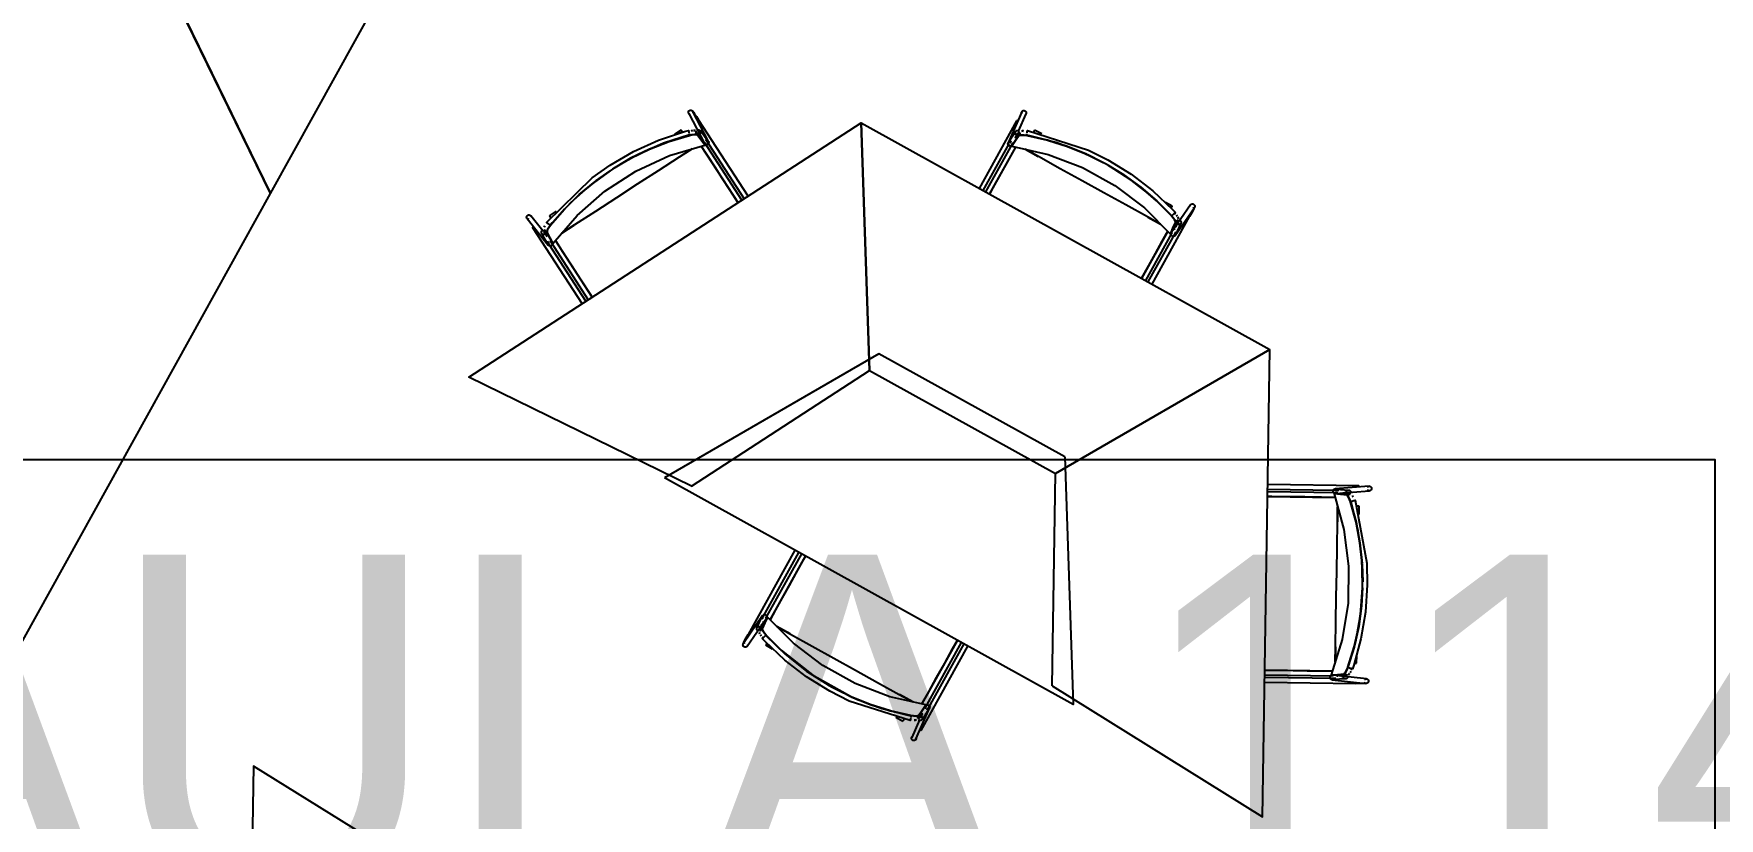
# Model space of a CAD drawing. Header units: metres. Extents: x 2.5 to 42.6, y 0.9 to 31.9.
# Drawn here: x 29.342 to 30.904, y 14.218 to 14.945 of the extents above; entities that cross this region are included whole.
import ezdxf

# ---------------------------------------------------------------- set-up
doc = ezdxf.new("R2010")
doc.units = ezdxf.units.M
for name, color, linetype in [('ARREDI', 9, 'Continuous'), ('PARETI_STRUTTURE', 7, 'Continuous'), ('PILASTRI_SETTI', 8, 'Continuous'), ('WAYFINDING_RIQUADRI', 7, 'Continuous'), ('WAYFINDING_TESTI', 7, 'Continuous')]:
    doc.layers.add(name, color=color, linetype=linetype)

msp = doc.modelspace()

# ---------------------------------------------------------------- linework, layer by layer
at = {"layer": 'ARREDI'}
for points in [[(29.3981, 15.1317), (29.5614, 14.7969), (30.1055, 15.7786), (29.7351, 15.7397)], [(29.9497, 14.8701), (29.9492, 14.8706), (29.9489, 14.871), (29.9489, 14.871), (29.9488, 14.8712), (29.9486, 14.872), (29.9488, 14.8727)], [(29.9488, 14.8727), (29.9491, 14.8734), (29.9497, 14.8738), (29.9504, 14.8741), (29.9512, 14.8741), (29.9519, 14.8739), (29.9525, 14.8734), (29.9527, 14.873), (29.9527, 14.873), (29.9528, 14.8728), (29.953, 14.872), (29.9528, 14.8713)], [(30.2575, 14.8708), (30.2573, 14.8716), (30.2574, 14.8723), (30.2575, 14.8725), (30.2575, 14.8726), (30.2578, 14.873), (30.2583, 14.8735), (30.259, 14.8738), (30.2598, 14.8738), (30.2605, 14.8736), (30.2611, 14.8731), (30.2615, 14.8725)], [(30.2615, 14.8725), (30.2617, 14.8718), (30.2616, 14.871), (30.2615, 14.8708), (30.2615, 14.8708), (30.2612, 14.8704), (30.2607, 14.8699)], [(29.9514, 14.5257), (29.7452, 14.6268), (30.1088, 14.8622)], [(29.9431, 14.8536), (29.9427, 14.8542), (29.9423, 14.8547), (29.9421, 14.8552), (29.9419, 14.8554)], [(29.9486, 14.8553), (29.9486, 14.8553), (29.9486, 14.8553), (29.9487, 14.855)], [(29.9511, 14.855), (29.9522, 14.8551)], [(29.9525, 14.8552), (29.9512, 14.855)], [(29.9534, 14.8553), (29.9551, 14.8552)], [(29.9551, 14.8553), (29.9534, 14.8553)], [(29.9563, 14.8551), (29.9569, 14.8556), (29.9576, 14.8559), (29.9583, 14.8559), (29.959, 14.8557), (29.959, 14.8557), (29.9596, 14.8552), (29.9597, 14.8551), (29.9599, 14.8546), (29.9601, 14.8538), (29.9599, 14.8531)], [(29.9573, 14.8646), (29.9568, 14.8643)], [(29.958, 14.8651), (29.9578, 14.8649), (29.9573, 14.8646)], [(29.958, 14.8651), (29.9581, 14.8651)], [(30.1166, 14.6327), (30.1088, 14.8622), (30.4876, 14.6522)], [(30.1088, 14.8622), (30.1166, 14.6327), (30.2888, 14.5373)], [(30.2517, 14.8522), (30.2515, 14.8529), (30.2516, 14.8537), (30.2518, 14.8542), (30.2519, 14.8543), (30.2524, 14.8548), (30.2525, 14.8548), (30.2531, 14.8551), (30.2539, 14.8551), (30.2546, 14.8549), (30.2552, 14.8544)], [(30.2535, 14.8639), (30.2531, 14.8641), (30.2528, 14.8643)], [(30.2528, 14.8643), (30.2528, 14.8643)], [(30.2541, 14.8635), (30.2535, 14.8639)], [(30.2625, 14.853), (30.2626, 14.8537), (30.2627, 14.8544), (30.2628, 14.8549), (30.2629, 14.8551), (30.2629, 14.8552), (30.2629, 14.8552), (30.2628, 14.8549)], [(30.2695, 14.8557), (30.2694, 14.8555), (30.2692, 14.855), (30.2688, 14.8545), (30.2685, 14.8538)], [(29.8175, 14.761), (29.8203, 14.7558), (29.8231, 14.7506), (29.8454, 14.7765), (29.8712, 14.799), (29.9, 14.8177), (29.9311, 14.832), (29.9639, 14.8418), (29.9603, 14.8465), (29.9567, 14.8512), (29.9559, 14.8515), (29.9542, 14.8515), (29.9519, 14.8512), (29.9495, 14.8507)], [(29.9494, 14.8507), (29.9307, 14.8451), (29.9126, 14.838), (29.8951, 14.8295), (29.8808, 14.821)], [(29.8808, 14.821), (29.8952, 14.8295), (29.9127, 14.838), (29.9308, 14.8451), (29.9495, 14.8507)], [(29.9488, 14.8545), (29.9498, 14.8547)], [(29.9498, 14.8547), (29.9488, 14.8545)], [(29.9488, 14.8545), (29.9489, 14.8539), (29.9491, 14.8531)], [(29.9493, 14.8524), (29.9494, 14.8518), (29.9495, 14.8514), (29.9496, 14.8511)], [(29.9495, 14.8507), (29.952, 14.8512), (29.9542, 14.8515), (29.9559, 14.8515), (29.9567, 14.8512)], [(29.9599, 14.8531), (29.9596, 14.8525), (29.959, 14.852), (29.9583, 14.8517), (29.9576, 14.8517), (29.9569, 14.8519), (29.9569, 14.8519), (29.9563, 14.8524), (29.9562, 14.8525), (29.9559, 14.853), (29.9558, 14.8537), (29.9559, 14.8545)], [(29.9569, 14.8537), (29.9595, 14.8503), (29.9605, 14.849)], [(29.9943, 14.7886), (29.9873, 14.7995), (29.9803, 14.8104), (29.9733, 14.8212), (29.9662, 14.832), (29.9606, 14.8408)], [(29.9635, 14.8441), (29.9639, 14.8418)], [(29.9674, 14.8434), (29.967, 14.8427), (29.9664, 14.8422), (29.9657, 14.842), (29.965, 14.842), (29.9643, 14.8422), (29.9637, 14.8427)], [(29.9649, 14.8462), (29.9657, 14.8462), (29.9664, 14.846), (29.967, 14.8455), (29.9673, 14.8451), (29.9674, 14.8449), (29.9675, 14.8441), (29.9674, 14.8434)], [(30.2519, 14.8399), (30.2457, 14.8287), (30.2383, 14.8153), (30.2309, 14.802), (30.2278, 14.7963)], [(30.2449, 14.842), (30.2448, 14.8427), (30.2449, 14.8435), (30.2449, 14.8437), (30.2449, 14.8437), (30.2452, 14.8441), (30.2457, 14.8446), (30.2464, 14.8449), (30.2472, 14.845), (30.2479, 14.8447)], [(30.2487, 14.8415), (30.2481, 14.841), (30.2474, 14.8407), (30.2467, 14.8407), (30.246, 14.8409), (30.2454, 14.8414), (30.2449, 14.842)], [(30.2551, 14.8505), (30.2518, 14.8456), (30.2485, 14.8407), (30.2819, 14.8331), (30.3139, 14.8209), (30.3439, 14.8043), (30.3712, 14.7836), (30.3953, 14.7593), (30.3977, 14.7647), (30.4001, 14.7701), (30.4, 14.771), (30.3992, 14.7725), (30.3979, 14.7744), (30.3963, 14.7762)], [(30.2485, 14.8407), (30.2489, 14.8436), (30.2485, 14.8407)], [(30.2515, 14.8482), (30.2523, 14.8494), (30.2556, 14.8543)], [(30.2558, 14.8531), (30.2557, 14.8524), (30.2555, 14.8518), (30.2554, 14.8517), (30.2549, 14.8512), (30.2548, 14.8512), (30.2542, 14.8509), (30.2534, 14.8509), (30.2527, 14.8511), (30.2521, 14.8516), (30.2517, 14.8522)], [(30.255, 14.8505), (30.2558, 14.8508), (30.2575, 14.851), (30.2597, 14.8509), (30.2623, 14.8505)], [(30.2623, 14.8505), (30.2599, 14.8509), (30.2576, 14.851), (30.2559, 14.8508), (30.2551, 14.8505)], [(30.2572, 14.8547), (30.2581, 14.8548), (30.2593, 14.8547)], [(30.2593, 14.8548), (30.258, 14.8548)], [(30.2622, 14.8509), (30.2622, 14.8512), (30.2623, 14.8516), (30.2624, 14.8522)], [(30.2623, 14.8505), (30.2813, 14.8462), (30.2999, 14.8404), (30.3177, 14.8332)], [(30.3177, 14.8332), (30.2999, 14.8404), (30.2814, 14.8462), (30.2624, 14.8505)], [(29.952, 14.8383), (29.94, 14.8305), (29.9207, 14.818), (29.9013, 14.8054), (29.8819, 14.7929), (29.8625, 14.7803), (29.8432, 14.7678), (29.8312, 14.76)], [(29.9403, 14.8307), (29.952, 14.8383)], [(30.2606, 14.8379), (30.2728, 14.8312)], [(30.3862, 14.7683), (30.374, 14.7751), (30.3539, 14.7862), (30.3337, 14.7974), (30.3135, 14.8086), (30.2933, 14.8198), (30.2731, 14.831), (30.2606, 14.8379)], [(30.3182, 14.8329), (30.3329, 14.8256)], [(30.3328, 14.8256), (30.3183, 14.8329)], [(29.8627, 14.8085), (29.8761, 14.8179)], [(29.8761, 14.8179), (29.8628, 14.8085)], [(30.3378, 14.8229), (30.352, 14.8142), (30.3678, 14.8027), (30.3826, 14.7901), (30.3963, 14.7762)], [(30.3962, 14.7763), (30.3825, 14.7901), (30.3678, 14.8028), (30.352, 14.8142), (30.3378, 14.8228)], [(29.8623, 14.8081), (29.8475, 14.7959), (29.8337, 14.7822), (29.8209, 14.7675)], [(29.8209, 14.7674), (29.8336, 14.7821), (29.8475, 14.7958), (29.8622, 14.8081)], [(29.8007, 14.7728), (29.8, 14.773), (29.7994, 14.7734), (29.7992, 14.7736), (29.7992, 14.7736), (29.7989, 14.774), (29.7987, 14.7747), (29.7988, 14.7755), (29.7991, 14.7761), (29.7997, 14.7767), (29.8004, 14.777), (29.8011, 14.7771)], [(29.8011, 14.7771), (29.8018, 14.7769), (29.8024, 14.7765), (29.8026, 14.7763), (29.8026, 14.7763), (29.8029, 14.7758), (29.803, 14.7751)], [(30.3958, 14.7832), (30.3962, 14.7839), (30.3965, 14.7844), (30.3968, 14.7849), (30.3969, 14.7851)], [(30.3977, 14.7772), (30.3973, 14.7768), (30.3969, 14.7765), (30.3967, 14.7763)], [(30.3999, 14.7792), (30.3997, 14.779), (30.3993, 14.7786), (30.3988, 14.7782), (30.3983, 14.7777), (30.3977, 14.7772)], [(30.3993, 14.7787), (30.4, 14.7778)], [(30.3999, 14.7792), (30.3999, 14.7792)], [(30.4136, 14.7851), (30.4137, 14.7859), (30.4139, 14.7863), (30.4139, 14.7863), (30.4141, 14.7865), (30.4147, 14.787), (30.4154, 14.7872)], [(30.4154, 14.7872), (30.4161, 14.7872), (30.4168, 14.7869), (30.4174, 14.7864), (30.4178, 14.7858), (30.4179, 14.785), (30.4178, 14.7843), (30.4175, 14.7839), (30.4175, 14.7839), (30.4174, 14.7837), (30.4168, 14.7832), (30.4161, 14.783)], [(29.805, 14.7659), (29.8045, 14.7657), (29.8043, 14.7655), (29.8042, 14.7655), (29.8043, 14.7655)], [(29.8055, 14.7663), (29.805, 14.766)], [(29.8144, 14.7589), (29.8137, 14.759), (29.8131, 14.7595), (29.8127, 14.7599), (29.8126, 14.7601), (29.8125, 14.7607), (29.8125, 14.7608), (29.8125, 14.7615), (29.8129, 14.7622), (29.8134, 14.7627)], [(29.8178, 14.7568), (29.8172, 14.7581), (29.8144, 14.7633)], [(29.8148, 14.7631), (29.8155, 14.7629), (29.8162, 14.7625), (29.8165, 14.762), (29.8166, 14.7619), (29.8168, 14.7612), (29.8168, 14.7612), (29.8167, 14.7604), (29.8164, 14.7598), (29.8158, 14.7593), (29.8151, 14.7589), (29.8144, 14.7589)], [(29.8151, 14.7657), (29.8157, 14.7668)], [(29.8157, 14.7668), (29.8151, 14.7657)], [(29.8194, 14.7683), (29.8188, 14.7688), (29.8182, 14.7692), (29.8177, 14.7696), (29.8173, 14.7699), (29.8171, 14.7701), (29.817, 14.7701), (29.8171, 14.7701), (29.8172, 14.77)], [(29.8209, 14.7674), (29.8194, 14.7654), (29.8182, 14.7635), (29.8176, 14.7619), (29.8175, 14.761)], [(29.8175, 14.761), (29.8176, 14.7619), (29.8182, 14.7634), (29.8193, 14.7653), (29.8209, 14.7674)], [(29.8204, 14.7675), (29.8203, 14.7676), (29.8199, 14.7679), (29.8194, 14.7683)], [(29.8197, 14.7762), (29.8198, 14.776), (29.8201, 14.7756), (29.8205, 14.775), (29.8209, 14.7744)], [(29.8312, 14.76), (29.8429, 14.7676)], [(30.3689, 14.7188), (30.3752, 14.7301), (30.3815, 14.7414), (30.3877, 14.7527), (30.3928, 14.7618)], [(30.3743, 14.7749), (30.3862, 14.7683)], [(30.3963, 14.7762), (30.398, 14.7743), (30.3993, 14.7724), (30.4, 14.7709), (30.4001, 14.7701)], [(30.3993, 14.7642), (30.3989, 14.7633)], [(30.4024, 14.7711), (30.4007, 14.7672), (30.4, 14.7657)], [(30.4034, 14.7681), (30.4026, 14.7682), (30.4019, 14.7684), (30.4013, 14.7689), (30.401, 14.7696), (30.4008, 14.7703), (30.4008, 14.7703), (30.401, 14.771), (30.401, 14.7711), (30.4014, 14.7716), (30.4019, 14.7721), (30.4027, 14.7723)], [(30.4009, 14.7768), (30.4017, 14.7757)], [(30.4017, 14.7757), (30.4009, 14.7767)], [(30.4022, 14.7749), (30.4029, 14.7734)], [(30.403, 14.7734), (30.4022, 14.7749)], [(30.4034, 14.7723), (30.4041, 14.772), (30.4047, 14.7716), (30.4051, 14.7709), (30.4052, 14.7702), (30.4052, 14.7701), (30.405, 14.7695), (30.405, 14.7693), (30.4047, 14.7688), (30.4041, 14.7684), (30.4034, 14.7681)], [(30.4123, 14.7759), (30.4117, 14.7762)], [(30.413, 14.7755), (30.413, 14.7754), (30.413, 14.7755), (30.4127, 14.7756), (30.4123, 14.7759)], [(29.8202, 14.7481), (29.8195, 14.7483), (29.8189, 14.7487), (29.8187, 14.7489), (29.8187, 14.7489), (29.8185, 14.7493), (29.8183, 14.75), (29.8183, 14.7508), (29.8187, 14.7514), (29.8192, 14.752)], [(29.8226, 14.7504), (29.8225, 14.7497), (29.8222, 14.749), (29.8217, 14.7485), (29.821, 14.7482), (29.8202, 14.7481)], [(29.8231, 14.7506), (29.8206, 14.7523), (29.8231, 14.7506)], [(29.8254, 14.7533), (29.8323, 14.7425), (29.8406, 14.7297), (29.849, 14.7169), (29.8572, 14.7041), (29.8594, 14.7007)], [(30.397, 14.7608), (30.3953, 14.7593)], [(30.3983, 14.757), (30.3975, 14.757), (30.3968, 14.7573), (30.3963, 14.7578), (30.3959, 14.7584), (30.3958, 14.7592), (30.3959, 14.7599)], [(30.399, 14.761), (30.3996, 14.7605), (30.4, 14.7598), (30.4001, 14.7591), (30.3999, 14.7583), (30.3997, 14.7579), (30.3997, 14.7579), (30.3996, 14.7577), (30.399, 14.7572), (30.3983, 14.757)], [(30.2857, 14.3405), (30.4806, 14.2192), (30.4876, 14.6522)], [(30.1252, 14.6482), (29.9265, 14.5333)], [(30.2974, 14.5528), (30.1252, 14.6483)], [(29.9514, 14.5257), (30.1166, 14.6327)], [(30.2974, 14.5528), (30.3053, 14.3234), (29.9265, 14.5333)], [(30.2857, 14.3405), (30.2888, 14.5373)], [(30.548, 14.5152), (30.5352, 14.5154), (30.5199, 14.5156), (30.5046, 14.5159), (30.4894, 14.5161), (30.4854, 14.5162)], [(30.5588, 14.5174), (30.5529, 14.518), (30.5471, 14.5186), (30.5561, 14.4856), (30.5604, 14.4516), (30.5599, 14.4173), (30.5545, 14.3835), (30.5443, 14.3508), (30.5502, 14.3512), (30.5561, 14.3516), (30.5569, 14.3521), (30.5578, 14.3535), (30.5589, 14.3556), (30.5597, 14.3577)], [(30.5472, 14.5191), (30.5466, 14.5196), (30.5462, 14.5202), (30.5461, 14.521), (30.5462, 14.5217), (30.5466, 14.5224)], [(30.5466, 14.5224), (30.5471, 14.5229), (30.5478, 14.5231), (30.5481, 14.5232), (30.5486, 14.5231), (30.5493, 14.5229), (30.5498, 14.5224), (30.5502, 14.5218), (30.5504, 14.5211)], [(30.5471, 14.5186), (30.5499, 14.5197), (30.5471, 14.5186)], [(30.5551, 14.5195), (30.5566, 14.5194), (30.5625, 14.5187)], [(30.5615, 14.518), (30.5608, 14.5177), (30.5602, 14.5177), (30.56, 14.5177), (30.5594, 14.518), (30.5594, 14.518), (30.5588, 14.5184), (30.5584, 14.5191), (30.5583, 14.5198), (30.5584, 14.5205), (30.5588, 14.5212)], [(30.5588, 14.5212), (30.5593, 14.5217), (30.56, 14.522), (30.5606, 14.522), (30.5607, 14.522), (30.5614, 14.5218), (30.5614, 14.5218), (30.562, 14.5213), (30.5624, 14.5207), (30.5625, 14.5199)], [(30.5622, 14.5111), (30.5614, 14.5134), (30.5604, 14.5155), (30.5595, 14.5169), (30.5588, 14.5174)], [(30.5588, 14.5174), (30.5595, 14.5169), (30.5604, 14.5155), (30.5614, 14.5135), (30.5623, 14.5111)], [(30.5626, 14.5114), (30.5628, 14.5115), (30.5632, 14.5116), (30.5638, 14.5118)], [(30.5638, 14.5118), (30.5645, 14.512), (30.5652, 14.5123), (30.5659, 14.5125), (30.5663, 14.5126), (30.5666, 14.5127), (30.5666, 14.5127), (30.5666, 14.5127), (30.5664, 14.5127)], [(30.5646, 14.5157), (30.564, 14.5169)], [(30.5641, 14.5168), (30.5646, 14.5157)], [(30.5699, 14.5251), (30.5699, 14.5256), (30.5699, 14.5259), (30.5699, 14.526), (30.5699, 14.5259)], [(30.5699, 14.5244), (30.5699, 14.5251)], [(30.5779, 14.5248), (30.5785, 14.5253), (30.5792, 14.5256), (30.5794, 14.5256), (30.5799, 14.5256), (30.5807, 14.5254), (30.5812, 14.5249), (30.5816, 14.5243), (30.5818, 14.5235), (30.5817, 14.5228), (30.5813, 14.5221)], [(30.5813, 14.5221), (30.5807, 14.5216), (30.58, 14.5214), (30.5798, 14.5213), (30.5793, 14.5213), (30.5786, 14.5216), (30.578, 14.5221)], [(30.548, 14.3627), (30.5483, 14.377), (30.5486, 14.4), (30.549, 14.4231), (30.5494, 14.4462), (30.5498, 14.4693), (30.5501, 14.4923), (30.5503, 14.5066)], [(30.5503, 14.5067), (30.5501, 14.4927)], [(30.5623, 14.5111), (30.5674, 14.4923), (30.571, 14.4732), (30.573, 14.454)], [(30.573, 14.454), (30.571, 14.4731), (30.5674, 14.4922), (30.5623, 14.5109)], [(30.5702, 14.5071), (30.57, 14.5071), (30.5695, 14.5072), (30.5688, 14.5072), (30.5681, 14.5072)], [(30.5702, 14.5071), (30.5703, 14.5071)], [(30.0571, 14.4609), (30.0544, 14.4562), (30.0481, 14.4449), (30.0419, 14.4335), (30.0356, 14.4222), (30.0293, 14.4109), (30.0243, 14.4018)], [(30.5735, 14.4371), (30.5731, 14.4534)], [(30.5731, 14.4534), (30.5735, 14.4371)], [(30.5598, 14.358), (30.5656, 14.3766), (30.5698, 14.3956), (30.5724, 14.4148), (30.5734, 14.4315)], [(30.5734, 14.4315), (30.5724, 14.4148), (30.5698, 14.3955), (30.5655, 14.3765), (30.5598, 14.3578), (30.5601, 14.3577)], [(30.018, 14.4027), (30.0175, 14.4032), (30.0171, 14.4038), (30.017, 14.4046), (30.0171, 14.4053), (30.0174, 14.4057), (30.0174, 14.4057), (30.0175, 14.4059), (30.0181, 14.4064), (30.0188, 14.4066)], [(30.162, 14.3132), (30.1653, 14.3181), (30.1686, 14.323), (30.1352, 14.3305), (30.1032, 14.3427), (30.0732, 14.3593), (30.0459, 14.38), (30.0218, 14.4043), (30.0194, 14.3989), (30.017, 14.3935), (30.0171, 14.3927), (30.0179, 14.3912), (30.0192, 14.3893), (30.0208, 14.3874)], [(30.0188, 14.4066), (30.0196, 14.4066), (30.0203, 14.4063), (30.0208, 14.4058), (30.0212, 14.4052), (30.0213, 14.4045), (30.0212, 14.4037)], [(30.0201, 14.4029), (30.0218, 14.4043)], [(30.0041, 14.3882), (30.004, 14.3882), (30.0041, 14.3882), (30.0043, 14.388), (30.0048, 14.3878)], [(30.0048, 14.3878), (30.0054, 14.3874)], [(30.0137, 14.3913), (30.013, 14.3916), (30.0124, 14.3921), (30.012, 14.3927), (30.0119, 14.3934), (30.0119, 14.3935), (30.0121, 14.3942), (30.0121, 14.3943), (30.0124, 14.3948), (30.013, 14.3952), (30.0137, 14.3955)], [(30.0137, 14.3955), (30.0145, 14.3955), (30.0152, 14.3952), (30.0157, 14.3947), (30.0161, 14.3941), (30.0162, 14.3934), (30.0162, 14.3933), (30.0161, 14.3926), (30.016, 14.3925), (30.0157, 14.392), (30.0151, 14.3915), (30.0144, 14.3913)], [(30.0149, 14.3887), (30.0142, 14.3901)], [(30.0142, 14.3901), (30.0149, 14.3887)], [(30.0147, 14.3925), (30.0164, 14.3965), (30.0171, 14.398)], [(30.0162, 14.3868), (30.0154, 14.3879)], [(30.0154, 14.3879), (30.0161, 14.3869)], [(30.0208, 14.3874), (30.0191, 14.3894), (30.0178, 14.3912), (30.0171, 14.3927), (30.017, 14.3936)], [(30.0177, 14.3994), (30.0181, 14.4003)], [(30.0193, 14.3864), (30.0198, 14.3868), (30.0202, 14.3871), (30.0203, 14.3873)], [(30.0988, 14.3307), (30.0651, 14.3494), (30.0345, 14.3736), (30.0208, 14.3874)], [(30.0209, 14.3873), (30.0346, 14.3735), (30.0651, 14.3494), (30.0988, 14.3307)], [(30.0428, 14.3887), (30.0305, 14.3955)], [(30.0306, 14.3955), (30.0431, 14.3885), (30.0632, 14.3774), (30.0834, 14.3662), (30.1036, 14.355), (30.1238, 14.3438), (30.1439, 14.3326), (30.1565, 14.3257)], [(30.0017, 14.3764), (30.0009, 14.3764), (30.0002, 14.3767), (29.9997, 14.3772), (29.9993, 14.3779), (29.9992, 14.3786), (29.9993, 14.3793), (29.9996, 14.3798), (29.9996, 14.3798), (29.9997, 14.38), (30.0003, 14.3804), (30.001, 14.3807)], [(30.0035, 14.3785), (30.0034, 14.3777), (30.0031, 14.3773), (30.0031, 14.3773), (30.003, 14.3771), (30.0024, 14.3767), (30.0017, 14.3764)], [(30.0178, 14.385), (30.017, 14.3858)], [(30.0171, 14.3844), (30.0171, 14.3844)], [(30.0172, 14.3845), (30.0174, 14.3846), (30.0177, 14.385), (30.0182, 14.3854), (30.0188, 14.3859), (30.0193, 14.3864)], [(30.0212, 14.3804), (30.0209, 14.3798), (30.0206, 14.3792), (30.0203, 14.3788), (30.0202, 14.3785)], [(30.1651, 14.3238), (30.1713, 14.3349), (30.1787, 14.3483), (30.1862, 14.3617), (30.1935, 14.375), (30.1979, 14.3829)], [(30.5482, 14.3766), (30.548, 14.3627)], [(30.5598, 14.3578), (30.5588, 14.3555), (30.5578, 14.3535), (30.5568, 14.3521), (30.5561, 14.3516)], [(30.5601, 14.3577), (30.5598, 14.3578)], [(30.5613, 14.3571), (30.5607, 14.3573), (30.5603, 14.3574), (30.5601, 14.3575)], [(30.5641, 14.3561), (30.5638, 14.3562), (30.5633, 14.3563), (30.5627, 14.3566), (30.562, 14.3568), (30.5613, 14.3571)], [(30.5633, 14.3563), (30.5629, 14.3553)], [(30.5629, 14.3553), (30.5633, 14.3563)], [(30.5657, 14.3616), (30.5665, 14.3616), (30.5671, 14.3615), (30.5676, 14.3615), (30.5679, 14.3615)], [(30.4833, 14.3552), (30.4962, 14.355), (30.5091, 14.3548), (30.522, 14.3546), (30.535, 14.3544), (30.5454, 14.3542)], [(30.5437, 14.3471), (30.5434, 14.3477), (30.5433, 14.3485), (30.5435, 14.3492), (30.5439, 14.3499), (30.5445, 14.3503), (30.5452, 14.3505)], [(30.5474, 14.3475), (30.547, 14.3469), (30.5464, 14.3465), (30.5457, 14.3462), (30.5452, 14.3462), (30.5452, 14.3462), (30.545, 14.3463), (30.5443, 14.3466), (30.5437, 14.3471)], [(30.5465, 14.35), (30.5443, 14.3508)], [(30.5506, 14.3495), (30.5496, 14.3495)], [(30.5581, 14.3501), (30.5538, 14.3498), (30.5522, 14.3497)], [(30.556, 14.3478), (30.5556, 14.3485), (30.5555, 14.3493), (30.5557, 14.35), (30.5561, 14.3506), (30.5567, 14.3511), (30.5567, 14.3511), (30.5574, 14.3513), (30.5575, 14.3513), (30.5581, 14.3512), (30.5588, 14.3509), (30.5593, 14.3504)], [(30.5557, 14.3497), (30.5557, 14.3497)], [(30.5596, 14.3498), (30.5597, 14.349), (30.5596, 14.3483), (30.5592, 14.3476), (30.5586, 14.3472), (30.5586, 14.3472), (30.5579, 14.347), (30.5578, 14.347), (30.5572, 14.347), (30.5565, 14.3473), (30.556, 14.3478)], [(30.5614, 14.3521), (30.5604, 14.3507)], [(30.5604, 14.3507), (30.5614, 14.352)], [(30.5618, 14.3529), (30.5624, 14.354)], [(30.5624, 14.3541), (30.5619, 14.3531)], [(30.567, 14.3436), (30.567, 14.3443)], [(30.567, 14.3427), (30.567, 14.3427), (30.567, 14.3428), (30.567, 14.3431), (30.567, 14.3436)], [(30.5785, 14.3462), (30.5788, 14.3455), (30.5789, 14.3448), (30.5787, 14.344), (30.5783, 14.3434), (30.5777, 14.343), (30.577, 14.3428), (30.5765, 14.3427), (30.5762, 14.3428), (30.5756, 14.3431), (30.575, 14.3436)], [(30.5752, 14.3464), (30.5758, 14.3468), (30.5765, 14.347), (30.577, 14.347), (30.5772, 14.347), (30.5779, 14.3467), (30.5785, 14.3462)], [(30.0994, 14.3305), (30.1171, 14.3233), (30.1357, 14.3174), (30.1547, 14.3131)], [(30.1548, 14.3131), (30.1358, 14.3174), (30.1172, 14.3232), (30.0994, 14.3305)], [(30.1565, 14.3257), (30.1443, 14.3325)], [(30.1476, 14.3079), (30.1477, 14.3082), (30.1479, 14.3086), (30.1482, 14.3092), (30.1486, 14.3098)], [(30.1546, 14.3107), (30.1544, 14.3099), (30.1543, 14.3093), (30.1543, 14.3088), (30.1542, 14.3085), (30.1542, 14.3085), (30.1542, 14.3085), (30.1542, 14.3087)], [(30.1549, 14.3127), (30.1549, 14.3125), (30.1548, 14.312), (30.1547, 14.3114)], [(30.1548, 14.3131), (30.1572, 14.3128), (30.1595, 14.3127), (30.1612, 14.3128), (30.162, 14.3132)], [(30.162, 14.3131), (30.1613, 14.3128), (30.1596, 14.3126), (30.1573, 14.3127), (30.1548, 14.3131)], [(30.1599, 14.3089), (30.159, 14.3088), (30.1577, 14.3089)], [(30.1578, 14.3089), (30.1591, 14.3088)], [(30.1613, 14.3105), (30.1614, 14.3113), (30.1616, 14.3118), (30.1617, 14.3119), (30.1622, 14.3124), (30.1622, 14.3124), (30.1629, 14.3127), (30.1636, 14.3127), (30.1644, 14.3125), (30.165, 14.3121), (30.1654, 14.3114)], [(30.1656, 14.3154), (30.1648, 14.3142), (30.1615, 14.3093)], [(30.1654, 14.3114), (30.1656, 14.3107), (30.1655, 14.31), (30.1652, 14.3094), (30.1651, 14.3093), (30.1647, 14.3088), (30.1646, 14.3088), (30.1639, 14.3085), (30.1632, 14.3085), (30.1625, 14.3087), (30.1619, 14.3092)], [(30.1686, 14.323), (30.1682, 14.32), (30.1686, 14.323)], [(30.1684, 14.3221), (30.169, 14.3226), (30.1697, 14.3229), (30.1704, 14.3229), (30.1711, 14.3227), (30.1717, 14.3223), (30.1721, 14.3216)], [(30.1721, 14.3216), (30.1723, 14.3209), (30.1722, 14.3202), (30.1721, 14.32), (30.1721, 14.3199), (30.1719, 14.3195), (30.1713, 14.319), (30.1707, 14.3187), (30.1699, 14.3187), (30.1692, 14.3189)], [(30.1556, 14.2911), (30.1554, 14.2918), (30.1555, 14.2926), (30.1556, 14.2928), (30.1556, 14.2928), (30.1558, 14.2932), (30.1564, 14.2938)], [(30.1595, 14.2928), (30.1597, 14.2921), (30.1596, 14.2913), (30.1595, 14.2911), (30.1595, 14.2911), (30.1593, 14.2907), (30.1588, 14.2901), (30.1581, 14.2899), (30.1573, 14.2898), (30.1566, 14.29), (30.156, 14.2905), (30.1556, 14.2911)], [(30.163, 14.3001), (30.1636, 14.2998)], [(30.1636, 14.2998), (30.164, 14.2995), (30.1643, 14.2994)], [(30.1643, 14.2993), (30.1643, 14.2994)], [(29.7404, 14.145), (29.5455, 14.2663), (29.5385, 13.8332)]]:
    msp.add_lwpolyline(points, dxfattribs=at)
for points in [[(29.3928, 15.1425), (28.9057, 14.2637), (29.1812, 14.111), (29.5614, 14.7969)], [(30.4876, 14.6522), (30.2888, 14.5373)]]:
    msp.add_lwpolyline(points, close=True, dxfattribs=at)
at = {"layer": 'PARETI_STRUTTURE'}
for points in [[(29.9489, 14.871), (29.9634, 14.8431)], [(29.9526, 14.8733), (29.9534, 14.8722), (29.9543, 14.8708), (29.9561, 14.8681), (29.958, 14.8651)], [(29.9673, 14.8451), (29.9527, 14.873)], [(30.2575, 14.8725), (30.2449, 14.8437)], [(30.2544, 14.8546), (30.2615, 14.8708)], [(29.8761, 14.8231), (29.8979, 14.8358), (29.921, 14.8462), (29.9449, 14.8543), (29.9486, 14.8553)], [(29.9419, 14.8554), (29.9359, 14.8515)], [(30.0039, 14.7943), (29.958, 14.8651)], [(29.9597, 14.8551), (29.9667, 14.8457)], [(30.2528, 14.8643), (30.218, 14.8016)], [(30.2629, 14.8552), (30.3194, 14.8371), (30.3374, 14.828)], [(30.2762, 14.852), (30.2695, 14.8557)], [(29.9496, 14.8511), (29.9257, 14.8434), (29.9027, 14.8334), (29.8809, 14.821), (29.8784, 14.8195)], [(29.9632, 14.8431), (29.9631, 14.8432), (29.963, 14.8433), (29.963, 14.8434), (29.9629, 14.8435), (29.9628, 14.8436), (29.9627, 14.8437), (29.9627, 14.8438), (29.9626, 14.8439), (29.9625, 14.844), (29.9624, 14.8441), (29.9623, 14.8442), (29.9622, 14.8443), (29.9622, 14.8445), (29.9621, 14.8446), (29.962, 14.8447), (29.9619, 14.8448), (29.9619, 14.8449), (29.9618, 14.845), (29.9617, 14.8451), (29.9616, 14.8452), (29.9616, 14.8453), (29.9615, 14.8454), (29.9614, 14.8455), (29.9613, 14.8456), (29.9612, 14.8457), (29.9612, 14.8458), (29.9611, 14.8459), (29.961, 14.846), (29.9609, 14.8461), (29.9608, 14.8462), (29.9608, 14.8463), (29.9607, 14.8465), (29.9606, 14.8466), (29.9605, 14.8467), (29.9605, 14.8468), (29.9604, 14.8469), (29.9603, 14.847), (29.9602, 14.8471), (29.9601, 14.8472), (29.9601, 14.8473), (29.96, 14.8474), (29.9599, 14.8475), (29.9598, 14.8476), (29.9597, 14.8477), (29.9597, 14.8478), (29.9596, 14.8479), (29.9595, 14.848), (29.9594, 14.8481), (29.9594, 14.8482), (29.9593, 14.8483), (29.9592, 14.8485), (29.9591, 14.8486), (29.959, 14.8487), (29.959, 14.8488), (29.9589, 14.8489), (29.9588, 14.849), (29.9587, 14.8491), (29.9587, 14.8492), (29.9586, 14.8493), (29.9585, 14.8494), (29.9584, 14.8495), (29.9583, 14.8496), (29.9583, 14.8497), (29.9582, 14.8498), (29.9581, 14.8499), (29.958, 14.85), (29.9579, 14.8501), (29.9579, 14.8502), (29.9578, 14.8503), (29.9577, 14.8505), (29.9576, 14.8506), (29.9576, 14.8507), (29.9575, 14.8508), (29.9574, 14.8509), (29.9573, 14.851), (29.9572, 14.8511), (29.9572, 14.8512), (29.9571, 14.8513), (29.957, 14.8514), (29.9569, 14.8515), (29.9569, 14.8516), (29.9568, 14.8517), (29.9567, 14.8518), (29.9566, 14.8519), (29.9565, 14.852), (29.9565, 14.8521), (29.9564, 14.8522), (29.9563, 14.8523), (29.9562, 14.8525), (29.9562, 14.8525)], [(29.9595, 14.8503), (29.9585, 14.8519)], [(29.9605, 14.8408), (29.9946, 14.7882)], [(29.9982, 14.7906), (29.9638, 14.8438)], [(29.9645, 14.8472), (30.0003, 14.7919)], [(30.2218, 14.7995), (30.2458, 14.8428)], [(30.2486, 14.8428), (30.224, 14.7983)], [(30.2278, 14.7962), (30.252, 14.8399)], [(30.2449, 14.8437), (30.2455, 14.8443), (30.2456, 14.8444), (30.2456, 14.8445), (30.2457, 14.8446), (30.2458, 14.8447), (30.2459, 14.8449), (30.2459, 14.845), (30.246, 14.8451), (30.2461, 14.8452), (30.2461, 14.8453), (30.2462, 14.8454), (30.2463, 14.8455), (30.2463, 14.8456), (30.2464, 14.8457), (30.2465, 14.8458), (30.2466, 14.846), (30.2466, 14.8461), (30.2467, 14.8462), (30.2468, 14.8463), (30.2468, 14.8464), (30.2469, 14.8465), (30.247, 14.8466), (30.247, 14.8467), (30.2471, 14.8468), (30.2472, 14.847), (30.2473, 14.8471), (30.2473, 14.8472), (30.2474, 14.8473), (30.2475, 14.8474), (30.2475, 14.8475), (30.2476, 14.8476), (30.2477, 14.8477), (30.2478, 14.8478), (30.2478, 14.8479), (30.2479, 14.8481), (30.248, 14.8482), (30.248, 14.8483), (30.2481, 14.8484), (30.2482, 14.8485), (30.2483, 14.8486), (30.2483, 14.8487), (30.2484, 14.8488), (30.2485, 14.8489), (30.2485, 14.8491), (30.2486, 14.8492), (30.2487, 14.8493), (30.2488, 14.8494), (30.2488, 14.8495), (30.2489, 14.8496), (30.249, 14.8497), (30.249, 14.8498), (30.2491, 14.8499), (30.2492, 14.85), (30.2492, 14.8502), (30.2493, 14.8503), (30.2494, 14.8504), (30.2495, 14.8505), (30.2495, 14.8506), (30.2496, 14.8507), (30.2497, 14.8508), (30.2497, 14.8509), (30.2498, 14.851), (30.2499, 14.8512), (30.25, 14.8513), (30.25, 14.8514), (30.2501, 14.8515), (30.2502, 14.8516), (30.2502, 14.8517), (30.2503, 14.8518), (30.2504, 14.8519), (30.2505, 14.852), (30.2505, 14.8521), (30.2506, 14.8522), (30.2507, 14.8524), (30.2507, 14.8525), (30.2508, 14.8526), (30.2509, 14.8527), (30.251, 14.8528), (30.251, 14.8529), (30.2511, 14.853), (30.2512, 14.8531), (30.2512, 14.8532), (30.2513, 14.8534), (30.2514, 14.8535), (30.2515, 14.8536), (30.2515, 14.8537), (30.2516, 14.8538), (30.2517, 14.8539), (30.2517, 14.854), (30.2518, 14.8541), (30.2519, 14.8542)], [(30.2461, 14.8434), (30.2476, 14.8459)], [(30.2489, 14.842), (30.2493, 14.8428)], [(30.2555, 14.8518), (30.2491, 14.842)], [(30.2519, 14.8488), (30.2538, 14.8531)], [(30.2532, 14.851), (30.2527, 14.8501)], [(30.3353, 14.8242), (30.3128, 14.8353), (30.2893, 14.844), (30.2651, 14.8503), (30.2621, 14.8509)], [(30.3967, 14.7763), (30.3787, 14.7938), (30.359, 14.8093), (30.3378, 14.8228), (30.3353, 14.8242)], [(30.3374, 14.828), (30.3589, 14.8147), (30.379, 14.7993), (30.3974, 14.7819), (30.4, 14.7792)], [(29.817, 14.7701), (29.8595, 14.8115), (29.8761, 14.8231)], [(29.8784, 14.8195), (29.8581, 14.8048), (29.8393, 14.7882), (29.8224, 14.7698), (29.8205, 14.7675)], [(29.8261, 14.7804), (29.8197, 14.7763)], [(30.3969, 14.7851), (30.3907, 14.7886)], [(30.4139, 14.7863), (30.3961, 14.7603)], [(30.3997, 14.7579), (30.4175, 14.7839)], [(30.4177, 14.7841), (30.4171, 14.7829), (30.4163, 14.7815), (30.4148, 14.7786), (30.413, 14.7755)], [(29.7992, 14.7736), (29.8187, 14.7489)], [(29.8136, 14.7624), (29.8026, 14.7763)], [(29.8042, 14.7655), (29.8501, 14.6947)], [(29.8165, 14.762), (29.8222, 14.7518)], [(30.3928, 14.7618), (30.3686, 14.7182)], [(30.3783, 14.7128), (30.413, 14.7755)], [(30.396, 14.7605), (30.3961, 14.7607), (30.3961, 14.7608), (30.3962, 14.7609), (30.3963, 14.761), (30.3963, 14.7611), (30.3964, 14.7613), (30.3964, 14.7614), (30.3965, 14.7615), (30.3965, 14.7616), (30.3966, 14.7617), (30.3966, 14.7619), (30.3967, 14.762), (30.3968, 14.7621), (30.3968, 14.7622), (30.3969, 14.7623), (30.3969, 14.7625), (30.397, 14.7626), (30.397, 14.7627), (30.3971, 14.7628), (30.3972, 14.7629), (30.3972, 14.763), (30.3973, 14.7632), (30.3973, 14.7633), (30.3974, 14.7634), (30.3974, 14.7635), (30.3975, 14.7636), (30.3975, 14.7638), (30.3976, 14.7639), (30.3977, 14.764), (30.3977, 14.7641), (30.3978, 14.7642), (30.3978, 14.7643), (30.3979, 14.7645), (30.3979, 14.7646), (30.398, 14.7647), (30.398, 14.7648), (30.3981, 14.7649), (30.3982, 14.765), (30.3982, 14.7652), (30.3983, 14.7653), (30.3983, 14.7654), (30.3984, 14.7655), (30.3984, 14.7656), (30.3985, 14.7658), (30.3986, 14.7659), (30.3986, 14.766), (30.3987, 14.7661), (30.3987, 14.7662), (30.3988, 14.7664), (30.3988, 14.7665), (30.3989, 14.7666), (30.399, 14.7667), (30.399, 14.7668), (30.3991, 14.767), (30.3991, 14.7671), (30.3992, 14.7672), (30.3992, 14.7673), (30.3993, 14.7674), (30.3993, 14.7675), (30.3994, 14.7677), (30.3995, 14.7678), (30.3995, 14.7679), (30.3996, 14.768), (30.3996, 14.7681), (30.3997, 14.7683), (30.3997, 14.7684), (30.3998, 14.7685), (30.3998, 14.7686), (30.3999, 14.7687), (30.4, 14.7689), (30.4, 14.769), (30.4001, 14.7691), (30.4001, 14.7692), (30.4002, 14.7693), (30.4002, 14.7694), (30.4003, 14.7696), (30.4004, 14.7697), (30.4004, 14.7698), (30.4005, 14.7699), (30.4005, 14.77), (30.4006, 14.7702), (30.4006, 14.7703), (30.4007, 14.7704), (30.4007, 14.7705), (30.4008, 14.7706), (30.4009, 14.7707), (30.4009, 14.7709), (30.401, 14.771), (30.401, 14.7711), (30.401, 14.7711)], [(30.405, 14.7693), (30.3999, 14.7587)], [(30.4007, 14.7672), (30.4016, 14.7688)], [(29.8187, 14.7489), (29.8184, 14.7497), (29.8184, 14.7498), (29.8183, 14.7499), (29.8183, 14.75), (29.8182, 14.7501), (29.8181, 14.7502), (29.8181, 14.7504), (29.818, 14.7505), (29.8179, 14.7506), (29.8179, 14.7507), (29.8178, 14.7508), (29.8178, 14.7509), (29.8177, 14.751), (29.8176, 14.7512), (29.8176, 14.7513), (29.8175, 14.7514), (29.8174, 14.7515), (29.8174, 14.7516), (29.8173, 14.7517), (29.8172, 14.7518), (29.8172, 14.7519), (29.8171, 14.7521), (29.817, 14.7522), (29.817, 14.7523), (29.8169, 14.7524), (29.8169, 14.7525), (29.8168, 14.7526), (29.8167, 14.7528), (29.8167, 14.7529), (29.8166, 14.753), (29.8165, 14.7531), (29.8165, 14.7532), (29.8164, 14.7533), (29.8163, 14.7534), (29.8163, 14.7536), (29.8162, 14.7537), (29.8161, 14.7538), (29.8161, 14.7539), (29.816, 14.754), (29.8159, 14.7541), (29.8159, 14.7542), (29.8158, 14.7544), (29.8158, 14.7545), (29.8157, 14.7546), (29.8156, 14.7547), (29.8156, 14.7548), (29.8155, 14.7549), (29.8154, 14.755), (29.8154, 14.7552), (29.8153, 14.7553), (29.8153, 14.7554), (29.8152, 14.7555), (29.8151, 14.7556), (29.8151, 14.7557), (29.815, 14.7559), (29.8149, 14.756), (29.8149, 14.7561), (29.8148, 14.7562), (29.8147, 14.7563), (29.8147, 14.7564), (29.8146, 14.7565), (29.8145, 14.7566), (29.8145, 14.7568), (29.8144, 14.7569), (29.8144, 14.757), (29.8143, 14.7571), (29.8142, 14.7572), (29.8142, 14.7573), (29.8141, 14.7574), (29.814, 14.7576), (29.814, 14.7577), (29.8139, 14.7578), (29.8138, 14.7579), (29.8138, 14.758), (29.8137, 14.7581), (29.8136, 14.7583), (29.8136, 14.7584), (29.8135, 14.7585), (29.8135, 14.7586), (29.8134, 14.7587), (29.8133, 14.7588), (29.8133, 14.7589), (29.8132, 14.759), (29.8131, 14.7592), (29.8131, 14.7593), (29.813, 14.7594), (29.8129, 14.7595), (29.8129, 14.7596), (29.8128, 14.7597), (29.8128, 14.7599), (29.8127, 14.7599)], [(29.8175, 14.7574), (29.8146, 14.7611)], [(29.8161, 14.7596), (29.8167, 14.7588)], [(29.8196, 14.7498), (29.818, 14.7523)], [(29.8537, 14.697), (29.8197, 14.7496)], [(29.821, 14.7521), (29.8558, 14.6984)], [(29.8221, 14.7516), (29.8215, 14.7524)], [(29.8594, 14.7007), (29.8254, 14.7533)], [(30.3724, 14.7161), (30.3969, 14.7604)], [(30.4002, 14.7613), (30.3745, 14.7149)], [(30.5699, 14.526), (30.4856, 14.5273)], [(30.4854, 14.5162), (30.548, 14.5152)], [(30.4855, 14.523), (30.5481, 14.522)], [(30.5494, 14.5195), (30.4855, 14.5205)], [(30.5795, 14.5256), (30.5481, 14.5232)], [(30.5481, 14.5232), (30.5489, 14.523), (30.5606, 14.522)], [(30.5483, 14.522), (30.5513, 14.5219)], [(30.5484, 14.5188), (30.5798, 14.5213)], [(30.5602, 14.5177), (30.5485, 14.5187)], [(30.5584, 14.5193), (30.5566, 14.5194)], [(30.5666, 14.5127), (30.5773, 14.4544), (30.5778, 14.4342)], [(30.5734, 14.4343), (30.5726, 14.4593), (30.5692, 14.4842), (30.5634, 14.5085), (30.5625, 14.5114)], [(30.5701, 14.4995), (30.5703, 14.5071)], [(30.0474, 14.4663), (30.004, 14.3882)], [(30.0168, 14.4023), (30.0511, 14.4642)], [(30.0533, 14.463), (30.0202, 14.4033)], [(30.0243, 14.4018), (30.0571, 14.4609)], [(30.56, 14.3575), (30.567, 14.3817), (30.5714, 14.4064), (30.5734, 14.4314), (30.5734, 14.4343)], [(30.5778, 14.4342), (30.5761, 14.409), (30.5719, 14.384), (30.5653, 14.3596), (30.5641, 14.3561)], [(30.0174, 14.4057), (29.9996, 14.3798)], [(30.0031, 14.3773), (30.0209, 14.4033)], [(30.0121, 14.3943), (30.0171, 14.4049)], [(30.021, 14.4031), (30.021, 14.403), (30.0209, 14.4028), (30.0209, 14.4027), (30.0208, 14.4026), (30.0208, 14.4025), (30.0207, 14.4024), (30.0207, 14.4022), (30.0206, 14.4021), (30.0205, 14.402), (30.0205, 14.4019), (30.0204, 14.4018), (30.0204, 14.4017), (30.0203, 14.4015), (30.0203, 14.4014), (30.0202, 14.4013), (30.0201, 14.4012), (30.0201, 14.4011), (30.02, 14.4009), (30.02, 14.4008), (30.0199, 14.4007), (30.0199, 14.4006), (30.0198, 14.4005), (30.0198, 14.4004), (30.0197, 14.4002), (30.0196, 14.4001), (30.0196, 14.4), (30.0195, 14.3999), (30.0195, 14.3998), (30.0194, 14.3996), (30.0194, 14.3995), (30.0193, 14.3994), (30.0193, 14.3993), (30.0192, 14.3992), (30.0191, 14.3991), (30.0191, 14.3989), (30.019, 14.3988), (30.019, 14.3987), (30.0189, 14.3986), (30.0189, 14.3985), (30.0188, 14.3983), (30.0188, 14.3982), (30.0187, 14.3981), (30.0186, 14.398), (30.0186, 14.3979), (30.0185, 14.3977), (30.0185, 14.3976), (30.0184, 14.3975), (30.0183, 14.3974), (30.0183, 14.3973), (30.0182, 14.3971), (30.0182, 14.397), (30.0181, 14.3969), (30.0181, 14.3968), (30.018, 14.3967), (30.018, 14.3966), (30.0179, 14.3964), (30.0178, 14.3963), (30.0178, 14.3962), (30.0177, 14.3961), (30.0177, 14.396), (30.0176, 14.3958), (30.0176, 14.3957), (30.0175, 14.3956), (30.0175, 14.3955), (30.0174, 14.3954), (30.0173, 14.3952), (30.0173, 14.3951), (30.0172, 14.395), (30.0172, 14.3949), (30.0171, 14.3948), (30.0171, 14.3947), (30.017, 14.3945), (30.0169, 14.3944), (30.0169, 14.3943), (30.0168, 14.3942), (30.0168, 14.3941), (30.0167, 14.3939), (30.0167, 14.3938), (30.0166, 14.3937), (30.0166, 14.3936), (30.0165, 14.3935), (30.0164, 14.3934), (30.0164, 14.3932), (30.0163, 14.3931), (30.0163, 14.393), (30.0162, 14.3929), (30.0162, 14.3928), (30.0161, 14.3926), (30.0161, 14.3925), (30.016, 14.3925)], [(29.9994, 14.3795), (30, 14.3807), (30.0007, 14.3822), (30.0023, 14.385), (30.004, 14.3882)], [(30.0164, 14.3965), (30.0155, 14.3948)], [(30.0204, 14.3873), (30.0384, 14.3698), (30.0581, 14.3543), (30.0792, 14.3408), (30.0818, 14.3394)], [(30.0797, 14.3356), (30.0582, 14.3489), (30.0381, 14.3644), (30.0197, 14.3817), (30.0171, 14.3844)], [(30.0202, 14.3785), (30.0264, 14.375)], [(30.1643, 14.2993), (30.2076, 14.3775)], [(30.1979, 14.3829), (30.1651, 14.3238)], [(30.1683, 14.3205), (30.2017, 14.3808)], [(30.2038, 14.3796), (30.1711, 14.3205)], [(30.5454, 14.3542), (30.4828, 14.3552)], [(30.5679, 14.3615), (30.568, 14.3687)], [(30.4826, 14.3441), (30.567, 14.3427)], [(30.4827, 14.3509), (30.5461, 14.3499)], [(30.5485, 14.3474), (30.4827, 14.3484)], [(30.5452, 14.3462), (30.5765, 14.3427)], [(30.577, 14.347), (30.5457, 14.3505)], [(30.5458, 14.3507), (30.5459, 14.3507), (30.5461, 14.3507), (30.5462, 14.3507), (30.5463, 14.3508), (30.5465, 14.3508), (30.5466, 14.3508), (30.5467, 14.3508), (30.5469, 14.3508), (30.547, 14.3508), (30.5471, 14.3508), (30.5473, 14.3508), (30.5474, 14.3508), (30.5475, 14.3508), (30.5476, 14.3508), (30.5478, 14.3508), (30.5479, 14.3508), (30.548, 14.3508), (30.5482, 14.3508), (30.5483, 14.3508), (30.5484, 14.3508), (30.5486, 14.3509), (30.5487, 14.3509), (30.5488, 14.3509), (30.549, 14.3509), (30.5491, 14.3509), (30.5492, 14.3509), (30.5494, 14.3509), (30.5495, 14.3509), (30.5496, 14.3509), (30.5497, 14.3509), (30.5499, 14.3509), (30.55, 14.3509), (30.5501, 14.3509), (30.5503, 14.3509), (30.5504, 14.3509), (30.5505, 14.3509), (30.5507, 14.351), (30.5508, 14.351), (30.5509, 14.351), (30.551, 14.351), (30.5512, 14.351), (30.5513, 14.351), (30.5515, 14.351), (30.5516, 14.351), (30.5517, 14.351), (30.5518, 14.351), (30.552, 14.351), (30.5521, 14.351), (30.5522, 14.351), (30.5524, 14.351), (30.5525, 14.351), (30.5526, 14.3511), (30.5528, 14.3511), (30.5529, 14.3511), (30.553, 14.3511), (30.5531, 14.3511), (30.5533, 14.3511), (30.5534, 14.3511), (30.5535, 14.3511), (30.5537, 14.3511), (30.5538, 14.3511), (30.5539, 14.3511), (30.5541, 14.3511), (30.5542, 14.3511), (30.5543, 14.3511), (30.5545, 14.3511), (30.5546, 14.3512), (30.5547, 14.3512), (30.5549, 14.3512), (30.555, 14.3512), (30.5551, 14.3512), (30.5552, 14.3512), (30.5554, 14.3512), (30.5555, 14.3512), (30.5556, 14.3512), (30.5558, 14.3512), (30.5559, 14.3512), (30.556, 14.3512), (30.5562, 14.3512), (30.5563, 14.3512), (30.5564, 14.3512), (30.5566, 14.3513), (30.5567, 14.3513), (30.5568, 14.3513), (30.557, 14.3513), (30.5571, 14.3513), (30.5572, 14.3513), (30.5573, 14.3513), (30.5575, 14.3513), (30.5575, 14.3513)], [(30.5578, 14.347), (30.546, 14.3464)], [(30.5538, 14.3497), (30.5557, 14.3497)], [(30.5768, 14.3427), (30.5754, 14.3427), (30.5738, 14.3427), (30.5706, 14.3427), (30.567, 14.3427)], [(30.1542, 14.3085), (30.0977, 14.3265), (30.0797, 14.3356)], [(30.0818, 14.3394), (30.1043, 14.3283), (30.1278, 14.3196), (30.152, 14.3133), (30.1549, 14.3127)], [(30.1409, 14.3116), (30.1475, 14.3079)], [(30.1627, 14.3091), (30.1556, 14.2928)], [(30.1595, 14.2911), (30.1721, 14.3199)], [(30.1616, 14.3118), (30.1679, 14.3217)], [(30.1652, 14.3148), (30.1633, 14.3106)], [(30.1639, 14.3126), (30.1644, 14.3135)], [(30.1721, 14.32), (30.1716, 14.3193), (30.1715, 14.3192), (30.1714, 14.3191), (30.1714, 14.319), (30.1713, 14.3189), (30.1712, 14.3188), (30.1712, 14.3187), (30.1711, 14.3186), (30.171, 14.3185), (30.1709, 14.3183), (30.1709, 14.3182), (30.1708, 14.3181), (30.1707, 14.318), (30.1707, 14.3179), (30.1706, 14.3178), (30.1705, 14.3177), (30.1704, 14.3176), (30.1704, 14.3175), (30.1703, 14.3173), (30.1702, 14.3172), (30.1702, 14.3171), (30.1701, 14.317), (30.17, 14.3169), (30.17, 14.3168), (30.1699, 14.3167), (30.1698, 14.3166), (30.1697, 14.3165), (30.1697, 14.3164), (30.1696, 14.3162), (30.1695, 14.3161), (30.1695, 14.316), (30.1694, 14.3159), (30.1693, 14.3158), (30.1693, 14.3157), (30.1692, 14.3156), (30.1691, 14.3155), (30.169, 14.3154), (30.169, 14.3152), (30.1689, 14.3151), (30.1688, 14.315), (30.1688, 14.3149), (30.1687, 14.3148), (30.1686, 14.3147), (30.1685, 14.3146), (30.1685, 14.3145), (30.1684, 14.3144), (30.1683, 14.3143), (30.1683, 14.3141), (30.1682, 14.314), (30.1681, 14.3139), (30.168, 14.3138), (30.168, 14.3137), (30.1679, 14.3136), (30.1678, 14.3135), (30.1678, 14.3134), (30.1677, 14.3133), (30.1676, 14.3131), (30.1675, 14.313), (30.1675, 14.3129), (30.1674, 14.3128), (30.1673, 14.3127), (30.1673, 14.3126), (30.1672, 14.3125), (30.1671, 14.3124), (30.167, 14.3123), (30.167, 14.3122), (30.1669, 14.312), (30.1668, 14.3119), (30.1668, 14.3118), (30.1667, 14.3117), (30.1666, 14.3116), (30.1666, 14.3115), (30.1665, 14.3114), (30.1664, 14.3113), (30.1663, 14.3112), (30.1663, 14.311), (30.1662, 14.3109), (30.1661, 14.3108), (30.1661, 14.3107), (30.166, 14.3106), (30.1659, 14.3105), (30.1658, 14.3104), (30.1658, 14.3103), (30.1657, 14.3102), (30.1656, 14.3101), (30.1656, 14.31), (30.1655, 14.3098), (30.1654, 14.3097), (30.1653, 14.3096), (30.1653, 14.3095), (30.1652, 14.3094)], [(30.1682, 14.3217), (30.1677, 14.3207)], [(30.171, 14.3203), (30.1695, 14.3177)]]:
    msp.add_lwpolyline(points, dxfattribs=at)
at = {"layer": 'PILASTRI_SETTI'}
msp.add_solid([(28.9057, 14.2637), (29.3959, 15.148), (28.8971, 14.2685), (29.3873, 15.1528)], dxfattribs=at)
at = {"layer": 'WAYFINDING_RIQUADRI'}
msp.add_lwpolyline([(29.3, 14.05), (30.9, 14.05), (30.9, 14.55), (29.3, 14.55)], close=True, dxfattribs=at)

# ---------------------------------------------------------------- texts
at = {"layer": 'WAYFINDING_TESTI', "insert": (30.1, 14.3), "char_height": 0.32, "attachment_point": 5}
msp.add_mtext('AULA 114', dxfattribs=at)

doc.saveas('drawing.dxf')
